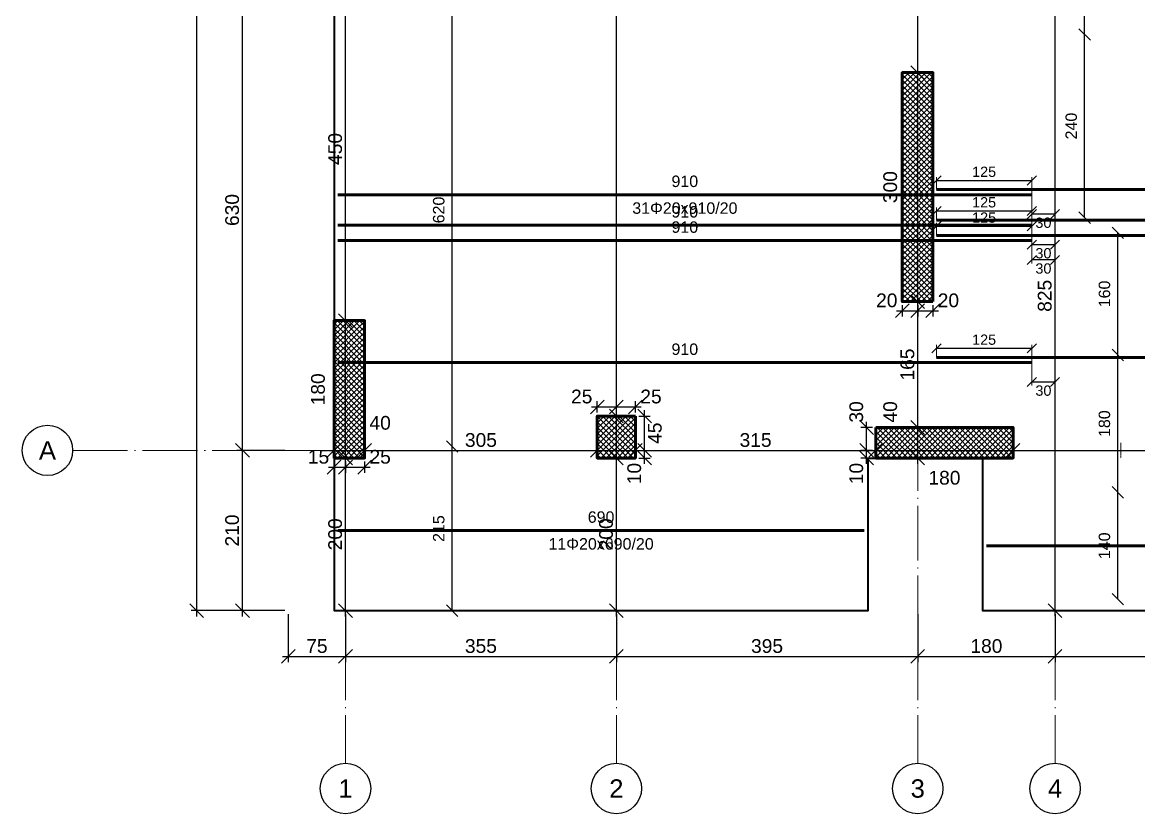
# Model space of a CAD drawing. Header units: millimetres. Extents: x -404 to 6018, y -5139 to 7890.
# Drawn here: x -349 to 1115, y -466 to 571 of the extents above; entities that cross this region are included whole.
import ezdxf
from ezdxf.enums import TextEntityAlignment as Align

# ---------------------------------------------------------------- set-up
doc = ezdxf.new("R2010")
doc.units = ezdxf.units.MM
doc.linetypes.add('ZWCAD_ISO04W100', pattern=[30.5, 24, -3, 0.5, -3])
for name, color, linetype, lineweight in [('AXIS LINES', 255, 'ZWCAD_ISO04W100', 13), ('COLUMN', 140, 'Continuous', 53), ('SLAB', 3, 'Continuous', 35), ('WALL', 10, 'Continuous', 53)]:
    doc.layers.add(name, color=color, linetype=linetype, lineweight=lineweight)
for name, color, linetype in [('FLOOR', 3, 'Continuous'), ('FW_AXIS', 7, 'Continuous'), ('FW_COLUMN_HATCH', 8, 'Continuous'), ('FW_DIM', 7, 'Continuous'), ('FW_WALL_HATCH', 8, 'Continuous'), ('REB_BOT_MESH_X', 5, 'Continuous'), ('REB_BOT_MESH_X_AXDIM', 5, 'Continuous'), ('REB_BOT_MESH_X_LAP', 5, 'Continuous'), ('REB_BOT_MESH_X_RANGE', 5, 'Continuous'), ('REB_BOT_MESH_X_TEXT', 5, 'Continuous')]:
    doc.layers.add(name, color=color, linetype=linetype)
doc.styles.add('REBAR_TXT', font='arial.ttf')
doc.styles.get("Standard").update_dxf_attribs({"font": 'arial.ttf'})
doc.dimstyles.new('FW_DIM', dxfattribs={"dimtxt": 18, "dimasz": 9, "dimexe": 7.5, "dimexo": 4.5, "dimgap": 4.5, "dimtad": 1, "dimdec": 0, "dimtxsty": 'Standard', "dimtsz": 9, "dimcen": 2.5, "dimdle": 7.5, "dimclrd": 256, "dimclre": 256, "dimclrt": 7, "dimazin": 3, "dimtfac": 1, "dimtmove": 2, "dimatfit": 3})
doc.dimstyles.new('REBAR LAP', dxfattribs={"dimtxt": 13.5, "dimasz": 2.5, "dimexe": 4.5, "dimexo": 0, "dimgap": 4.5, "dimtad": 1, "dimdec": 0, "dimtxsty": 'Standard', "dimtsz": 6, "dimcen": 2.5, "dimclrd": 6, "dimclre": 6, "dimclrt": 7, "dimazin": 3, "dimtfac": 1, "dimtmove": 2, "dimatfit": 3, "dimlwd": 25, "dimlwe": 18})
doc.dimstyles.new('REBAR M-200', dxfattribs={"dimtxt": 15, "dimasz": 15, "dimexe": 25, "dimexo": 12.5, "dimgap": 10, "dimtad": 1, "dimdec": 0, "dimtxsty": 'Standard', "dimblk": 'NONE', "dimcen": 50, "dimse1": 1, "dimse2": 1, "dimclrd": 6, "dimclre": 6, "dimclrt": 7, "dimazin": 3, "dimtfac": 1, "dimtmove": 2, "dimatfit": 3, "dimldrblk": 'NONE', "dimlwd": 53})
doc.dimstyles.new('REBAR RANGE', dxfattribs={"dimtxt": 15, "dimasz": 2.5, "dimexe": 0, "dimexo": 0, "dimgap": 10, "dimtad": 1, "dimdec": 0, "dimtxsty": 'Standard', "dimtsz": 7.5, "dimcen": 2.5, "dimse1": 1, "dimse2": 1, "dimclrd": 6, "dimclre": 6, "dimclrt": 7, "dimazin": 3, "dimtfac": 1, "dimtmove": 2, "dimatfit": 3, "dimlwd": 25})

# ---------------------------------------------------------------- blocks, each defined once
blk = doc.blocks.new('*D246')
at = {"color": 6, "lineweight": 53}
blk.add_line((65, 345), (974.5, 345), dxfattribs=at)
at = {"layer": 'Defpoints'}
for p in [(65, 345), (65, 345), (974.5, 345)]:
    blk.add_point(p, dxfattribs=at)
at = {"layer": 'REB_BOT_MESH_X', "color": 7, "insert": (519.75, 362.5), "char_height": 15, "attachment_point": 5}
blk.add_mtext('910', dxfattribs=at)
blk = doc.blocks.new('_NONE')
blk = doc.blocks.new('*D247')
at = {"color": 6, "lineweight": 53}
blk.add_line((849.5, 351.75), (1685, 351.75), dxfattribs=at)
at = {"layer": 'Defpoints'}
for p in [(849.5, 351.75), (849.5, 351.75), (1685, 351.75)]:
    blk.add_point(p, dxfattribs=at)
at = {"layer": 'REB_BOT_MESH_X', "color": 7, "insert": (1267.25, 369.25), "char_height": 15, "attachment_point": 5}
blk.add_mtext('836', dxfattribs=at)
blk = doc.blocks.new('_Oblique')
at = {"color": 0, "linetype": 'ByBlock', "lineweight": -2}
blk.add_line((-0.5, -0.5), (0.5, 0.5), dxfattribs=at)
blk = doc.blocks.new('*D248')
at = {"color": 6, "lineweight": 18}
for p, q in [((849.5, 351.75), (849.5, 368.25)), ((974.5, 345), (974.5, 368.25))]:
    blk.add_line(p, q, dxfattribs=at)
at = {"color": 6, "lineweight": 25}
blk.add_line((849.5, 363.75), (974.5, 363.75), dxfattribs=at)
at = {"layer": 'Defpoints'}
for p in [(849.5, 363.75), (849.5, 351.75), (974.5, 345)]:
    blk.add_point(p, dxfattribs=at)
at = {"layer": 'REB_BOT_MESH_X_LAP', "color": 6, "xscale": 12, "yscale": 12}
for p in [(849.5, 363.75), (974.5, 363.75)]:
    blk.add_blockref('_OBLIQUE', p, dxfattribs=at)
at = {"layer": 'REB_BOT_MESH_X_LAP', "color": 7, "insert": (912, 375), "char_height": 13.5, "attachment_point": 5}
blk.add_mtext('125', dxfattribs=at)
blk = doc.blocks.new('*D249')
at = {"color": 6, "lineweight": 18}
for p, q in [((974.5, 345), (974.5, 315)), ((1005, 345), (1005, 315))]:
    blk.add_line(p, q, dxfattribs=at)
at = {"color": 6, "lineweight": 25}
blk.add_line((1005, 319.5), (974.5, 319.5), dxfattribs=at)
at = {"layer": 'Defpoints'}
for p in [(974.5, 345), (1005, 345), (1005, 319.5)]:
    blk.add_point(p, dxfattribs=at)
at = {"layer": 'REB_BOT_MESH_X_AXDIM', "color": 6, "xscale": 12, "yscale": 12}
for p in [(974.5, 319.5), (1005, 319.5)]:
    blk.add_blockref('_OBLIQUE', p, dxfattribs=at)
at = {"layer": 'REB_BOT_MESH_X_AXDIM', "color": 7, "insert": (989.75, 308.25), "char_height": 13.5, "attachment_point": 5}
blk.add_mtext('30', dxfattribs=at)
blk = doc.blocks.new('*D262')
at = {"color": 6, "lineweight": 53}
blk.add_line((65, 285), (974.5, 285), dxfattribs=at)
at = {"layer": 'Defpoints'}
for p in [(65, 285), (65, 285), (974.5, 285)]:
    blk.add_point(p, dxfattribs=at)
at = {"layer": 'REB_BOT_MESH_X', "color": 7, "insert": (519.75, 302.5), "char_height": 15, "attachment_point": 5}
blk.add_mtext('910', dxfattribs=at)
blk = doc.blocks.new('*D263')
at = {"color": 6, "lineweight": 53}
blk.add_line((849.5, 291.75), (1644, 291.75), dxfattribs=at)
at = {"layer": 'Defpoints'}
for p in [(849.5, 291.75), (849.5, 291.75), (1644, 291.75)]:
    blk.add_point(p, dxfattribs=at)
at = {"layer": 'REB_BOT_MESH_X', "color": 7, "insert": (1246.75, 309.25), "char_height": 15, "attachment_point": 5}
blk.add_mtext('794', dxfattribs=at)
blk = doc.blocks.new('*D264')
at = {"color": 6, "lineweight": 18}
for p, q in [((849.5, 291.75), (849.5, 308.25)), ((974.5, 285), (974.5, 308.25))]:
    blk.add_line(p, q, dxfattribs=at)
at = {"color": 6, "lineweight": 25}
blk.add_line((849.5, 303.75), (974.5, 303.75), dxfattribs=at)
at = {"layer": 'Defpoints'}
for p in [(849.5, 303.75), (849.5, 291.75), (974.5, 285)]:
    blk.add_point(p, dxfattribs=at)
at = {"layer": 'REB_BOT_MESH_X_LAP', "color": 6, "xscale": 12, "yscale": 12}
for p in [(849.5, 303.75), (974.5, 303.75)]:
    blk.add_blockref('_OBLIQUE', p, dxfattribs=at)
at = {"layer": 'REB_BOT_MESH_X_LAP', "color": 7, "insert": (912, 315), "char_height": 13.5, "attachment_point": 5}
blk.add_mtext('125', dxfattribs=at)
blk = doc.blocks.new('*D265')
at = {"color": 6, "lineweight": 18}
for p, q in [((974.5, 285), (974.5, 255)), ((1005, 285), (1005, 255))]:
    blk.add_line(p, q, dxfattribs=at)
at = {"color": 6, "lineweight": 25}
blk.add_line((1005, 259.5), (974.5, 259.5), dxfattribs=at)
at = {"layer": 'Defpoints'}
for p in [(974.5, 285), (1005, 285), (1005, 259.5)]:
    blk.add_point(p, dxfattribs=at)
at = {"layer": 'REB_BOT_MESH_X_AXDIM', "color": 6, "xscale": 12, "yscale": 12}
for p in [(974.5, 259.5), (1005, 259.5)]:
    blk.add_blockref('_OBLIQUE', p, dxfattribs=at)
at = {"layer": 'REB_BOT_MESH_X_AXDIM', "color": 7, "insert": (989.75, 248.25), "char_height": 13.5, "attachment_point": 5}
blk.add_mtext('30', dxfattribs=at)
blk = doc.blocks.new('*D274')
at = {"color": 6, "lineweight": 53}
blk.add_line((65, 125), (974.5, 125), dxfattribs=at)
at = {"layer": 'Defpoints'}
for p in [(65, 125), (65, 125), (974.5, 125)]:
    blk.add_point(p, dxfattribs=at)
at = {"layer": 'REB_BOT_MESH_X', "color": 7, "insert": (519.75, 142.5), "char_height": 15, "attachment_point": 5}
blk.add_mtext('910', dxfattribs=at)
blk = doc.blocks.new('*D275')
at = {"color": 6, "lineweight": 53}
blk.add_line((849.5, 131.75), (1604, 131.75), dxfattribs=at)
at = {"layer": 'Defpoints'}
for p in [(849.5, 131.75), (849.5, 131.75), (1604, 131.75)]:
    blk.add_point(p, dxfattribs=at)
at = {"layer": 'REB_BOT_MESH_X', "color": 7, "insert": (1226.75, 149.25), "char_height": 15, "attachment_point": 5}
blk.add_mtext('754', dxfattribs=at)
blk = doc.blocks.new('*D276')
at = {"color": 6, "lineweight": 18}
for p, q in [((849.5, 131.75), (849.5, 148.25)), ((974.5, 125), (974.5, 148.25))]:
    blk.add_line(p, q, dxfattribs=at)
at = {"color": 6, "lineweight": 25}
blk.add_line((849.5, 143.75), (974.5, 143.75), dxfattribs=at)
at = {"layer": 'Defpoints'}
for p in [(849.5, 143.75), (849.5, 131.75), (974.5, 125)]:
    blk.add_point(p, dxfattribs=at)
at = {"layer": 'REB_BOT_MESH_X_LAP', "color": 6, "xscale": 12, "yscale": 12}
for p in [(849.5, 143.75), (974.5, 143.75)]:
    blk.add_blockref('_OBLIQUE', p, dxfattribs=at)
at = {"layer": 'REB_BOT_MESH_X_LAP', "color": 7, "insert": (912, 155), "char_height": 13.5, "attachment_point": 5}
blk.add_mtext('125', dxfattribs=at)
blk = doc.blocks.new('*D277')
at = {"color": 6, "lineweight": 18}
for p, q in [((974.5, 125), (974.5, 95)), ((1005, 125), (1005, 95))]:
    blk.add_line(p, q, dxfattribs=at)
at = {"color": 6, "lineweight": 25}
blk.add_line((1005, 99.5), (974.5, 99.5), dxfattribs=at)
at = {"layer": 'Defpoints'}
for p in [(974.5, 125), (1005, 125), (1005, 99.5)]:
    blk.add_point(p, dxfattribs=at)
at = {"layer": 'REB_BOT_MESH_X_AXDIM', "color": 6, "xscale": 12, "yscale": 12}
for p in [(974.5, 99.5), (1005, 99.5)]:
    blk.add_blockref('_OBLIQUE', p, dxfattribs=at)
at = {"layer": 'REB_BOT_MESH_X_AXDIM', "color": 7, "insert": (989.75, 88.25), "char_height": 13.5, "attachment_point": 5}
blk.add_mtext('30', dxfattribs=at)
blk = doc.blocks.new('*D286')
at = {"color": 6, "lineweight": 53}
blk.add_line((65, 305), (974.5, 305), dxfattribs=at)
at = {"layer": 'Defpoints'}
for p in [(65, 305), (65, 305), (974.5, 305)]:
    blk.add_point(p, dxfattribs=at)
at = {"layer": 'REB_BOT_MESH_X', "color": 7, "insert": (519.75, 322.5), "char_height": 15, "attachment_point": 5}
blk.add_mtext('910', dxfattribs=at)
blk = doc.blocks.new('*D287')
at = {"color": 6, "lineweight": 53}
blk.add_line((849.5, 311.75), (1604, 311.75), dxfattribs=at)
at = {"layer": 'Defpoints'}
for p in [(849.5, 311.75), (849.5, 311.75), (1604, 311.75)]:
    blk.add_point(p, dxfattribs=at)
at = {"layer": 'REB_BOT_MESH_X', "color": 7, "insert": (1226.75, 329.25), "char_height": 15, "attachment_point": 5}
blk.add_mtext('754', dxfattribs=at)
blk = doc.blocks.new('*D288')
at = {"color": 6, "lineweight": 18}
for p, q in [((849.5, 311.75), (849.5, 328.25)), ((974.5, 305), (974.5, 328.25))]:
    blk.add_line(p, q, dxfattribs=at)
at = {"color": 6, "lineweight": 25}
blk.add_line((849.5, 323.75), (974.5, 323.75), dxfattribs=at)
at = {"layer": 'Defpoints'}
for p in [(849.5, 323.75), (849.5, 311.75), (974.5, 305)]:
    blk.add_point(p, dxfattribs=at)
at = {"layer": 'REB_BOT_MESH_X_LAP', "color": 6, "xscale": 12, "yscale": 12}
for p in [(849.5, 323.75), (974.5, 323.75)]:
    blk.add_blockref('_OBLIQUE', p, dxfattribs=at)
at = {"layer": 'REB_BOT_MESH_X_LAP', "color": 7, "insert": (912, 335), "char_height": 13.5, "attachment_point": 5}
blk.add_mtext('125', dxfattribs=at)
blk = doc.blocks.new('*D289')
at = {"color": 6, "lineweight": 18}
for p, q in [((974.5, 305), (974.5, 275)), ((1005, 305), (1005, 275))]:
    blk.add_line(p, q, dxfattribs=at)
at = {"color": 6, "lineweight": 25}
blk.add_line((1005, 279.5), (974.5, 279.5), dxfattribs=at)
at = {"layer": 'Defpoints'}
for p in [(974.5, 305), (1005, 305), (1005, 279.5)]:
    blk.add_point(p, dxfattribs=at)
at = {"layer": 'REB_BOT_MESH_X_AXDIM', "color": 6, "xscale": 12, "yscale": 12}
for p in [(974.5, 279.5), (1005, 279.5)]:
    blk.add_blockref('_OBLIQUE', p, dxfattribs=at)
at = {"layer": 'REB_BOT_MESH_X_AXDIM', "color": 7, "insert": (989.75, 268.25), "char_height": 13.5, "attachment_point": 5}
blk.add_mtext('30', dxfattribs=at)
blk = doc.blocks.new('*D295')
at = {"color": 6, "lineweight": 25}
blk.add_line((214.75, 15), (214.75, 635), dxfattribs=at)
at = {"layer": 'Defpoints'}
for p in [(214.75, 635), (214.75, 15), (214.75, 15)]:
    blk.add_point(p, dxfattribs=at)
at = {"layer": 'REB_BOT_MESH_X_RANGE', "color": 6, "xscale": 15, "yscale": 15, "rotation": 90}
for p in [(214.75, 635), (214.75, 15)]:
    blk.add_blockref('_OBLIQUE', p, dxfattribs=at)
at = {"layer": 'REB_BOT_MESH_X_RANGE', "color": 7, "insert": (197.25, 325), "char_height": 15, "attachment_point": 5, "rotation": 90}
blk.add_mtext('620', dxfattribs=at)
blk = doc.blocks.new('*D300')
at = {"color": 6, "lineweight": 25}
blk.add_line((1043.75, 315), (1043.75, 555), dxfattribs=at)
at = {"layer": 'Defpoints'}
for p in [(1043.75, 555), (1043.75, 315), (1043.75, 315)]:
    blk.add_point(p, dxfattribs=at)
at = {"layer": 'REB_BOT_MESH_X_RANGE', "color": 6, "xscale": 15, "yscale": 15, "rotation": 90}
for p in [(1043.75, 555), (1043.75, 315)]:
    blk.add_blockref('_OBLIQUE', p, dxfattribs=at)
at = {"layer": 'REB_BOT_MESH_X_RANGE', "color": 7, "insert": (1026.25, 435), "char_height": 15, "attachment_point": 5, "rotation": 90}
blk.add_mtext('240', dxfattribs=at)
blk = doc.blocks.new('*D301')
at = {"color": 6, "lineweight": 25}
blk.add_line((214.75, -200), (214.75, 15), dxfattribs=at)
at = {"layer": 'Defpoints'}
for p in [(214.75, 15), (214.75, -200), (214.75, -200)]:
    blk.add_point(p, dxfattribs=at)
at = {"layer": 'REB_BOT_MESH_X_RANGE', "color": 6, "xscale": 15, "yscale": 15, "rotation": 90}
for p in [(214.75, 15), (214.75, -200)]:
    blk.add_blockref('_OBLIQUE', p, dxfattribs=at)
at = {"layer": 'REB_BOT_MESH_X_RANGE', "color": 7, "insert": (197.25, -92.5), "char_height": 15, "attachment_point": 5, "rotation": 90}
blk.add_mtext('215', dxfattribs=at)
blk = doc.blocks.new('*D302')
at = {"color": 6, "lineweight": 53}
blk.add_line((65, -95), (755, -95), dxfattribs=at)
at = {"layer": 'Defpoints'}
for p in [(65, -95), (65, -95), (755, -95)]:
    blk.add_point(p, dxfattribs=at)
at = {"layer": 'REB_BOT_MESH_X', "color": 7, "insert": (410, -77.5), "char_height": 15, "attachment_point": 5}
blk.add_mtext('690', dxfattribs=at)
blk = doc.blocks.new('*D308')
at = {"color": 6, "lineweight": 25}
blk.add_line((1087.25, -45), (1087.25, 135), dxfattribs=at)
at = {"layer": 'Defpoints'}
for p in [(1087.25, 135), (1087.25, -45), (1087.25, -45)]:
    blk.add_point(p, dxfattribs=at)
at = {"layer": 'REB_BOT_MESH_X_RANGE', "color": 6, "xscale": 15, "yscale": 15, "rotation": 90}
for p in [(1087.25, 135), (1087.25, -45)]:
    blk.add_blockref('_OBLIQUE', p, dxfattribs=at)
at = {"layer": 'REB_BOT_MESH_X_RANGE', "color": 7, "insert": (1069.75, 45), "char_height": 15, "attachment_point": 5, "rotation": 90}
blk.add_mtext('180', dxfattribs=at)
blk = doc.blocks.new('*D309')
at = {"color": 6, "lineweight": 25}
blk.add_line((1087.25, 135), (1087.25, 295), dxfattribs=at)
at = {"layer": 'Defpoints'}
for p in [(1087.25, 295), (1087.25, 135), (1087.25, 135)]:
    blk.add_point(p, dxfattribs=at)
at = {"layer": 'REB_BOT_MESH_X_RANGE', "color": 6, "xscale": 15, "yscale": 15, "rotation": 90}
for p in [(1087.25, 295), (1087.25, 135)]:
    blk.add_blockref('_OBLIQUE', p, dxfattribs=at)
at = {"layer": 'REB_BOT_MESH_X_RANGE', "color": 7, "insert": (1069.75, 215), "char_height": 15, "attachment_point": 5, "rotation": 90}
blk.add_mtext('160', dxfattribs=at)
blk = doc.blocks.new('*D310')
at = {"color": 6, "lineweight": 25}
blk.add_line((1043.75, 555), (1043.75, 715), dxfattribs=at)
at = {"layer": 'Defpoints'}
for p in [(1043.75, 715), (1043.75, 555), (1043.75, 555)]:
    blk.add_point(p, dxfattribs=at)
at = {"layer": 'REB_BOT_MESH_X_RANGE', "color": 6, "xscale": 15, "yscale": 15, "rotation": 90}
for p in [(1043.75, 715), (1043.75, 555)]:
    blk.add_blockref('_OBLIQUE', p, dxfattribs=at)
at = {"layer": 'REB_BOT_MESH_X_RANGE', "color": 7, "insert": (1026.25, 635), "char_height": 15, "attachment_point": 5, "rotation": 90}
blk.add_mtext('160', dxfattribs=at)
blk = doc.blocks.new('*D311')
at = {"color": 6, "lineweight": 25}
blk.add_line((1087.25, -185), (1087.25, -45), dxfattribs=at)
at = {"layer": 'Defpoints'}
for p in [(1087.25, -45), (1087.25, -185), (1087.25, -185)]:
    blk.add_point(p, dxfattribs=at)
at = {"layer": 'REB_BOT_MESH_X_RANGE', "color": 6, "xscale": 15, "yscale": 15, "rotation": 90}
for p in [(1087.25, -45), (1087.25, -185)]:
    blk.add_blockref('_OBLIQUE', p, dxfattribs=at)
at = {"layer": 'REB_BOT_MESH_X_RANGE', "color": 7, "insert": (1069.75, -115), "char_height": 15, "attachment_point": 5, "rotation": 90}
blk.add_mtext('140', dxfattribs=at)
blk = doc.blocks.new('*D312')
at = {"color": 6, "lineweight": 53}
blk.add_line((915, -115), (1605, -115), dxfattribs=at)
at = {"layer": 'Defpoints'}
for p in [(915, -115), (915, -115), (1605, -115)]:
    blk.add_point(p, dxfattribs=at)
at = {"layer": 'REB_BOT_MESH_X', "color": 7, "insert": (1260, -97.5), "char_height": 15, "attachment_point": 5}
blk.add_mtext('690', dxfattribs=at)
blk = doc.blocks.new('*D329')
for p, q in [((52.5, -12), (82.5, -12)), ((60, -4.5), (60, -19.5)), ((75, -4.5), (75, -19.5))]:
    blk.add_line(p, q)
at = {"layer": 'Defpoints'}
for p in [(60, 0), (75, 0), (60, -12)]:
    blk.add_point(p, dxfattribs=at)
at = {"layer": 'FW_DIM', "xscale": 18, "yscale": 18}
for p in [(60, -12), (75, -12)]:
    blk.add_blockref('_OBLIQUE', p, dxfattribs=at)
at = {"layer": 'FW_DIM', "color": 7, "insert": (39.6, 1.5), "char_height": 18, "attachment_point": 5}
blk.add_mtext('15', dxfattribs=at)
blk = doc.blocks.new('*D330')
for p, q in [((67.5, -12), (107.5, -12)), ((75, -4.5), (75, -19.5)), ((100, -4.5), (100, -19.5))]:
    blk.add_line(p, q)
at = {"layer": 'Defpoints'}
for p in [(75, 0), (100, 0), (75, -12)]:
    blk.add_point(p, dxfattribs=at)
at = {"layer": 'FW_DIM', "xscale": 18, "yscale": 18}
for p in [(75, -12), (100, -12)]:
    blk.add_blockref('_OBLIQUE', p, dxfattribs=at)
at = {"layer": 'FW_DIM', "color": 7, "insert": (120.4, 1.5), "char_height": 18, "attachment_point": 5}
blk.add_mtext('25', dxfattribs=at)
blk = doc.blocks.new('*D345')
for p, q in [((758, -7.5), (758, 17.5)), ((765.5, 10), (750.5, 10)), ((765.5, 0), (750.5, 0))]:
    blk.add_line(p, q)
at = {"layer": 'Defpoints'}
for p in [(758, 0), (770, 10), (770, 0)]:
    blk.add_point(p, dxfattribs=at)
at = {"layer": 'FW_DIM', "xscale": 18, "yscale": 18, "rotation": 90}
for p in [(758, 10), (758, 0)]:
    blk.add_blockref('_OBLIQUE', p, dxfattribs=at)
at = {"layer": 'FW_DIM', "color": 7, "insert": (744.5, -20.4), "char_height": 18, "attachment_point": 5, "rotation": 90}
blk.add_mtext('10', dxfattribs=at)
blk = doc.blocks.new('*D346')
for p, q in [((758, 2.5), (758, 47.5)), ((765.5, 40), (750.5, 40)), ((765.5, 10), (750.5, 10))]:
    blk.add_line(p, q)
at = {"layer": 'Defpoints'}
for p in [(770, 40), (758, 10), (770, 10)]:
    blk.add_point(p, dxfattribs=at)
at = {"layer": 'FW_DIM', "xscale": 18, "yscale": 18, "rotation": 90}
for p in [(758, 40), (758, 10)]:
    blk.add_blockref('_OBLIQUE', p, dxfattribs=at)
at = {"layer": 'FW_DIM', "color": 7, "insert": (744.5, 60.4), "char_height": 18, "attachment_point": 5, "rotation": 90}
blk.add_mtext('30', dxfattribs=at)
blk = doc.blocks.new('*D349')
for p, q in [((797.30002, 193), (832.5, 193)), ((804.80002, 200.5), (804.80002, 185.5)), ((825, 200.5), (825, 185.5))]:
    blk.add_line(p, q)
at = {"layer": 'Defpoints'}
for p in [(804.80002, 205), (825, 205), (804.80002, 193)]:
    blk.add_point(p, dxfattribs=at)
at = {"layer": 'FW_DIM', "xscale": 18, "yscale": 18}
for p in [(804.80002, 193), (825, 193)]:
    blk.add_blockref('_OBLIQUE', p, dxfattribs=at)
at = {"layer": 'FW_DIM', "color": 7, "insert": (784.40002, 206.5), "char_height": 18, "attachment_point": 5}
blk.add_mtext('20', dxfattribs=at)
blk = doc.blocks.new('*D350')
for p, q in [((817.5, 193), (852.30002, 193)), ((825, 200.5), (825, 185.5)), ((844.80002, 200.5), (844.80002, 185.5))]:
    blk.add_line(p, q)
at = {"layer": 'Defpoints'}
for p in [(825, 205), (844.80002, 205), (825, 193)]:
    blk.add_point(p, dxfattribs=at)
at = {"layer": 'FW_DIM', "xscale": 18, "yscale": 18}
for p in [(825, 193), (844.80002, 193)]:
    blk.add_blockref('_OBLIQUE', p, dxfattribs=at)
at = {"layer": 'FW_DIM', "color": 7, "insert": (865.20002, 206.5), "char_height": 18, "attachment_point": 5}
blk.add_mtext('20', dxfattribs=at)
blk = doc.blocks.new('*D392')
for p, q in [((405, 59.5), (405, 74.5)), ((430, 59.5), (430, 74.5)), ((397.5, 67), (437.5, 67))]:
    blk.add_line(p, q)
at = {"layer": 'Defpoints'}
for p in [(405, 67), (405, 55), (430, 55)]:
    blk.add_point(p, dxfattribs=at)
at = {"layer": 'FW_DIM', "xscale": 18, "yscale": 18}
for p in [(405, 67), (430, 67)]:
    blk.add_blockref('_OBLIQUE', p, dxfattribs=at)
at = {"layer": 'FW_DIM', "color": 7, "insert": (384.6, 80.5), "char_height": 18, "attachment_point": 5}
blk.add_mtext('25', dxfattribs=at)
blk = doc.blocks.new('*D393')
for p, q in [((430, 59.5), (430, 74.5)), ((455, 59.5), (455, 74.5)), ((422.5, 67), (462.5, 67))]:
    blk.add_line(p, q)
at = {"layer": 'Defpoints'}
for p in [(430, 67), (430, 55), (455, 55)]:
    blk.add_point(p, dxfattribs=at)
at = {"layer": 'FW_DIM', "xscale": 18, "yscale": 18}
for p in [(430, 67), (455, 67)]:
    blk.add_blockref('_OBLIQUE', p, dxfattribs=at)
at = {"layer": 'FW_DIM', "color": 7, "insert": (475.4, 80.5), "char_height": 18, "attachment_point": 5}
blk.add_mtext('25', dxfattribs=at)
blk = doc.blocks.new('*D394')
for p, q in [((467, -7.5), (467, 17.5)), ((459.5, 10), (474.5, 10)), ((459.5, 0), (474.5, 0))]:
    blk.add_line(p, q)
at = {"layer": 'Defpoints'}
for p in [(455, 10), (455, 0), (467, 0)]:
    blk.add_point(p, dxfattribs=at)
at = {"layer": 'FW_DIM', "xscale": 18, "yscale": 18, "rotation": 90}
for p in [(467, 10), (467, 0)]:
    blk.add_blockref('_OBLIQUE', p, dxfattribs=at)
at = {"layer": 'FW_DIM', "color": 7, "insert": (453.5, -20.4), "char_height": 18, "attachment_point": 5, "rotation": 90}
blk.add_mtext('10', dxfattribs=at)
blk = doc.blocks.new('*D395')
for p, q in [((467, 2.5), (467, 62.5)), ((459.5, 55), (474.5, 55)), ((459.5, 10), (474.5, 10))]:
    blk.add_line(p, q)
at = {"layer": 'Defpoints'}
for p in [(455, 55), (455, 10), (467, 10)]:
    blk.add_point(p, dxfattribs=at)
at = {"layer": 'FW_DIM', "xscale": 18, "yscale": 18, "rotation": 90}
for p in [(467, 55), (467, 10)]:
    blk.add_blockref('_OBLIQUE', p, dxfattribs=at)
at = {"layer": 'FW_DIM', "color": 7, "insert": (480.5, 32.5), "char_height": 18, "attachment_point": 5, "rotation": 90}
blk.add_mtext('45', dxfattribs=at)
blk = doc.blocks.new('*D405')
for p, q in [((60, 14.5), (60, 17.5)), ((100, 14.5), (100, 17.5)), ((52.5, 10), (107.5, 10))]:
    blk.add_line(p, q)
at = {"layer": 'Defpoints'}
for p in [(60, 10), (60, 10), (100, 10)]:
    blk.add_point(p, dxfattribs=at)
at = {"layer": 'FW_DIM', "xscale": 18, "yscale": 18}
for p in [(60, 10), (100, 10)]:
    blk.add_blockref('_OBLIQUE', p, dxfattribs=at)
at = {"layer": 'FW_DIM', "color": 7, "insert": (120.4, 46), "char_height": 18, "attachment_point": 5}
blk.add_mtext('40', dxfattribs=at)
blk = doc.blocks.new('*D406')
for p, q in [((100, 14.5), (100, 17.5)), ((405, 14.5), (405, 17.5)), ((92.5, 10), (412.5, 10))]:
    blk.add_line(p, q)
at = {"layer": 'Defpoints'}
for p in [(100, 10), (100, 10), (405, 10)]:
    blk.add_point(p, dxfattribs=at)
at = {"layer": 'FW_DIM', "xscale": 18, "yscale": 18}
for p in [(100, 10), (405, 10)]:
    blk.add_blockref('_OBLIQUE', p, dxfattribs=at)
at = {"layer": 'FW_DIM', "color": 7, "insert": (252.5, 23.5), "char_height": 18, "attachment_point": 5}
blk.add_mtext('305', dxfattribs=at)
blk = doc.blocks.new('*D407')
for p, q in [((405, 14.5), (405, 17.5)), ((455, 14.5), (455, 17.5)), ((397.5, 10), (462.5, 10))]:
    blk.add_line(p, q)
at = {"layer": 'Defpoints'}
for p in [(405, 10), (405, 10), (455, 10)]:
    blk.add_point(p, dxfattribs=at)
at = {"layer": 'FW_DIM', "xscale": 18, "yscale": 18}
for p in [(405, 10), (455, 10)]:
    blk.add_blockref('_OBLIQUE', p, dxfattribs=at)
blk = doc.blocks.new('*D408')
for p, q in [((455, 14.5), (455, 17.5)), ((770, 14.5), (770, 17.5)), ((447.5, 10), (777.5, 10))]:
    blk.add_line(p, q)
at = {"layer": 'Defpoints'}
for p in [(455, 10), (455, 10), (770, 10)]:
    blk.add_point(p, dxfattribs=at)
at = {"layer": 'FW_DIM', "xscale": 18, "yscale": 18}
for p in [(455, 10), (770, 10)]:
    blk.add_blockref('_OBLIQUE', p, dxfattribs=at)
at = {"layer": 'FW_DIM', "color": 7, "insert": (612.5, 23.5), "char_height": 18, "attachment_point": 5}
blk.add_mtext('315', dxfattribs=at)
blk = doc.blocks.new('*D409')
for p, q in [((770, 14.5), (770, 17.5)), ((950, 14.5), (950, 17.5)), ((762.5, 10), (957.5, 10))]:
    blk.add_line(p, q)
at = {"layer": 'Defpoints'}
for p in [(770, 10), (770, 10), (950, 10)]:
    blk.add_point(p, dxfattribs=at)
at = {"layer": 'FW_DIM', "xscale": 18, "yscale": 18}
for p in [(770, 10), (950, 10)]:
    blk.add_blockref('_OBLIQUE', p, dxfattribs=at)
at = {"layer": 'FW_DIM', "color": 7, "insert": (860, -26), "char_height": 18, "attachment_point": 5}
blk.add_mtext('180', dxfattribs=at)
blk = doc.blocks.new('*D410')
for p, q in [((950, 14.5), (950, 17.5)), ((1360, 14.5), (1360, 17.5)), ((942.5, 10), (1367.5, 10))]:
    blk.add_line(p, q)
at = {"layer": 'Defpoints'}
for p in [(950, 10), (950, 10), (1360, 10)]:
    blk.add_point(p, dxfattribs=at)
at = {"layer": 'FW_DIM', "xscale": 18, "yscale": 18}
for p in [(950, 10), (1360, 10)]:
    blk.add_blockref('_OBLIQUE', p, dxfattribs=at)
at = {"layer": 'FW_DIM', "color": 7, "insert": (1155, 23.5), "char_height": 18, "attachment_point": 5}
blk.add_mtext('410', dxfattribs=at)
blk = doc.blocks.new('*D452')
for p, q in [((70.5, 0), (67.5, 0)), ((75, -207.5), (75, 7.5)), ((70.5, -200), (67.5, -200))]:
    blk.add_line(p, q)
at = {"layer": 'Defpoints'}
for p in [(75, 0), (75, -200), (75, -200)]:
    blk.add_point(p, dxfattribs=at)
at = {"layer": 'FW_DIM', "xscale": 18, "yscale": 18, "rotation": 90}
for p in [(75, 0), (75, -200)]:
    blk.add_blockref('_OBLIQUE', p, dxfattribs=at)
at = {"layer": 'FW_DIM', "color": 7, "insert": (61.5, -100), "char_height": 18, "attachment_point": 5, "rotation": 90}
blk.add_mtext('200', dxfattribs=at)
blk = doc.blocks.new('*D453')
for p, q in [((70.5, 180), (67.5, 180)), ((75, -7.5), (75, 187.5)), ((70.5, 0), (67.5, 0))]:
    blk.add_line(p, q)
at = {"layer": 'Defpoints'}
for p in [(75, 180), (75, 0), (75, 0)]:
    blk.add_point(p, dxfattribs=at)
at = {"layer": 'FW_DIM', "xscale": 18, "yscale": 18, "rotation": 90}
for p in [(75, 180), (75, 0)]:
    blk.add_blockref('_OBLIQUE', p, dxfattribs=at)
at = {"layer": 'FW_DIM', "color": 7, "insert": (39, 90), "char_height": 18, "attachment_point": 5, "rotation": 90}
blk.add_mtext('180', dxfattribs=at)
blk = doc.blocks.new('*D454')
for p, q in [((70.5, 630), (67.5, 630)), ((75, 172.5), (75, 637.5)), ((70.5, 180), (67.5, 180))]:
    blk.add_line(p, q)
at = {"layer": 'Defpoints'}
for p in [(75, 630), (75, 180), (75, 180)]:
    blk.add_point(p, dxfattribs=at)
at = {"layer": 'FW_DIM', "xscale": 18, "yscale": 18, "rotation": 90}
for p in [(75, 630), (75, 180)]:
    blk.add_blockref('_OBLIQUE', p, dxfattribs=at)
at = {"layer": 'FW_DIM', "color": 7, "insert": (61.5, 405), "char_height": 18, "attachment_point": 5, "rotation": 90}
blk.add_mtext('450', dxfattribs=at)
blk = doc.blocks.new('*D459')
for p, q in [((425.5, 0), (422.5, 0)), ((430, -207.5), (430, 7.5)), ((425.5, -200), (422.5, -200))]:
    blk.add_line(p, q)
at = {"layer": 'Defpoints'}
for p in [(430, 0), (430, -200), (430, -200)]:
    blk.add_point(p, dxfattribs=at)
at = {"layer": 'FW_DIM', "xscale": 18, "yscale": 18, "rotation": 90}
for p in [(430, 0), (430, -200)]:
    blk.add_blockref('_OBLIQUE', p, dxfattribs=at)
at = {"layer": 'FW_DIM', "color": 7, "insert": (416.5, -100), "char_height": 18, "attachment_point": 5, "rotation": 90}
blk.add_mtext('200', dxfattribs=at)
blk = doc.blocks.new('*D460')
for p, q in [((430, -7.5), (430, 62.5)), ((425.5, 55), (422.5, 55)), ((425.5, 0), (422.5, 0))]:
    blk.add_line(p, q)
at = {"layer": 'Defpoints'}
for p in [(430, 55), (430, 0), (430, 0)]:
    blk.add_point(p, dxfattribs=at)
at = {"layer": 'FW_DIM', "xscale": 18, "yscale": 18, "rotation": 90}
for p in [(430, 55), (430, 0)]:
    blk.add_blockref('_OBLIQUE', p, dxfattribs=at)
blk = doc.blocks.new('*D461')
for p, q in [((430, 47.5), (430, 1537.1)), ((425.5, 1529.6), (422.5, 1529.6)), ((425.5, 55), (422.5, 55))]:
    blk.add_line(p, q)
at = {"layer": 'Defpoints'}
for p in [(430, 1529.6), (430, 55), (430, 55)]:
    blk.add_point(p, dxfattribs=at)
at = {"layer": 'FW_DIM', "xscale": 18, "yscale": 18, "rotation": 90}
for p in [(430, 1529.6), (430, 55)]:
    blk.add_blockref('_OBLIQUE', p, dxfattribs=at)
at = {"layer": 'FW_DIM', "color": 7, "insert": (416.5, 792.3), "char_height": 18, "attachment_point": 5, "rotation": 90}
blk.add_mtext('1475', dxfattribs=at)
blk = doc.blocks.new('*D467')
for p, q in [((825, -7.5), (825, 47.5)), ((820.5, 40), (817.5, 40)), ((820.5, 0), (817.5, 0))]:
    blk.add_line(p, q)
at = {"layer": 'Defpoints'}
for p in [(825, 40), (825, 0), (825, 0)]:
    blk.add_point(p, dxfattribs=at)
at = {"layer": 'FW_DIM', "xscale": 18, "yscale": 18, "rotation": 90}
for p in [(825, 40), (825, 0)]:
    blk.add_blockref('_OBLIQUE', p, dxfattribs=at)
at = {"layer": 'FW_DIM', "color": 7, "insert": (789, 60.4), "char_height": 18, "attachment_point": 5, "rotation": 90}
blk.add_mtext('40', dxfattribs=at)
blk = doc.blocks.new('*D468')
for p, q in [((820.5, 205), (817.5, 205)), ((825, 32.5), (825, 212.5)), ((820.5, 40), (817.5, 40))]:
    blk.add_line(p, q)
at = {"layer": 'Defpoints'}
for p in [(825, 205), (825, 40), (825, 40)]:
    blk.add_point(p, dxfattribs=at)
at = {"layer": 'FW_DIM', "xscale": 18, "yscale": 18, "rotation": 90}
for p in [(825, 205), (825, 40)]:
    blk.add_blockref('_OBLIQUE', p, dxfattribs=at)
at = {"layer": 'FW_DIM', "color": 7, "insert": (811.5, 122.5), "char_height": 18, "attachment_point": 5, "rotation": 90}
blk.add_mtext('165', dxfattribs=at)
blk = doc.blocks.new('*D469')
for p, q in [((825, 197.5), (825, 512.5)), ((820.5, 505), (817.5, 505)), ((820.5, 205), (817.5, 205))]:
    blk.add_line(p, q)
at = {"layer": 'Defpoints'}
for p in [(825, 505), (825, 205), (825, 205)]:
    blk.add_point(p, dxfattribs=at)
at = {"layer": 'FW_DIM', "xscale": 18, "yscale": 18, "rotation": 90}
for p in [(825, 505), (825, 205)]:
    blk.add_blockref('_OBLIQUE', p, dxfattribs=at)
at = {"layer": 'FW_DIM', "color": 7, "insert": (789, 355), "char_height": 18, "attachment_point": 5, "rotation": 90}
blk.add_mtext('300', dxfattribs=at)
blk = doc.blocks.new('*D470')
for p, q in [((825, 497.5), (825, 1102.5)), ((820.5, 1095), (817.5, 1095)), ((820.5, 505), (817.5, 505))]:
    blk.add_line(p, q)
at = {"layer": 'Defpoints'}
for p in [(825, 1095), (825, 505), (825, 505)]:
    blk.add_point(p, dxfattribs=at)
at = {"layer": 'FW_DIM', "xscale": 18, "yscale": 18, "rotation": 90}
for p in [(825, 1095), (825, 505)]:
    blk.add_blockref('_OBLIQUE', p, dxfattribs=at)
at = {"layer": 'FW_DIM', "color": 7, "insert": (811.5, 800), "char_height": 18, "attachment_point": 5, "rotation": 90}
blk.add_mtext('590', dxfattribs=at)
blk = doc.blocks.new('*D475')
for p, q in [((1005, -207.40001), (1005, 632.5)), ((1000.5, 625), (997.5, 625)), ((1000.5, -199.90001), (997.5, -199.90001))]:
    blk.add_line(p, q)
at = {"layer": 'Defpoints'}
for p in [(1005, 625), (1005, -199.90001), (1005, -199.90001)]:
    blk.add_point(p, dxfattribs=at)
at = {"layer": 'FW_DIM', "xscale": 18, "yscale": 18, "rotation": 90}
for p in [(1005, 625), (1005, -199.90001)]:
    blk.add_blockref('_OBLIQUE', p, dxfattribs=at)
at = {"layer": 'FW_DIM', "color": 7, "insert": (991.5, 212.549995), "char_height": 18, "attachment_point": 5, "rotation": 90}
blk.add_mtext('825', dxfattribs=at)
blk = doc.blocks.new('*D503')
for p, q in [((0, -204.5), (0, -267.5)), ((75, -204.5), (75, -267.5)), ((-7.5, -260), (82.5, -260))]:
    blk.add_line(p, q)
at = {"layer": 'Defpoints'}
for p in [(0, -200), (75, -200), (0, -260)]:
    blk.add_point(p, dxfattribs=at)
at = {"layer": 'FW_DIM', "xscale": 18, "yscale": 18}
for p in [(0, -260), (75, -260)]:
    blk.add_blockref('_OBLIQUE', p, dxfattribs=at)
at = {"layer": 'FW_DIM', "color": 7, "insert": (37.5, -246.5), "char_height": 18, "attachment_point": 5}
blk.add_mtext('75', dxfattribs=at)
blk = doc.blocks.new('*D504')
for p, q in [((75, -204.5), (75, -267.5)), ((430, -204.5), (430, -267.5)), ((67.5, -260), (437.5, -260))]:
    blk.add_line(p, q)
at = {"layer": 'Defpoints'}
for p in [(75, -200), (430, -200), (75, -260)]:
    blk.add_point(p, dxfattribs=at)
at = {"layer": 'FW_DIM', "xscale": 18, "yscale": 18}
for p in [(75, -260), (430, -260)]:
    blk.add_blockref('_OBLIQUE', p, dxfattribs=at)
at = {"layer": 'FW_DIM', "color": 7, "insert": (252.5, -246.5), "char_height": 18, "attachment_point": 5}
blk.add_mtext('355', dxfattribs=at)
blk = doc.blocks.new('*D505')
for p, q in [((430, -204.5), (430, -267.5)), ((825, -204.5), (825, -267.5)), ((422.5, -260), (832.5, -260))]:
    blk.add_line(p, q)
at = {"layer": 'Defpoints'}
for p in [(430, -200), (825, -200), (430, -260)]:
    blk.add_point(p, dxfattribs=at)
at = {"layer": 'FW_DIM', "xscale": 18, "yscale": 18}
for p in [(430, -260), (825, -260)]:
    blk.add_blockref('_OBLIQUE', p, dxfattribs=at)
at = {"layer": 'FW_DIM', "color": 7, "insert": (627.5, -246.5), "char_height": 18, "attachment_point": 5}
blk.add_mtext('395', dxfattribs=at)
blk = doc.blocks.new('*D506')
for p, q in [((825, -204.5), (825, -267.5)), ((1005, -204.5), (1005, -267.5)), ((817.5, -260), (1012.5, -260))]:
    blk.add_line(p, q)
at = {"layer": 'Defpoints'}
for p in [(825, -200), (1005, -200), (825, -260)]:
    blk.add_point(p, dxfattribs=at)
at = {"layer": 'FW_DIM', "xscale": 18, "yscale": 18}
for p in [(825, -260), (1005, -260)]:
    blk.add_blockref('_OBLIQUE', p, dxfattribs=at)
at = {"layer": 'FW_DIM', "color": 7, "insert": (915, -246.5), "char_height": 18, "attachment_point": 5}
blk.add_mtext('180', dxfattribs=at)
blk = doc.blocks.new('*D507')
for p, q in [((1005, -204.5), (1005, -267.5)), ((1660, -204.5), (1660, -267.5)), ((997.5, -260), (1667.5, -260))]:
    blk.add_line(p, q)
at = {"layer": 'Defpoints'}
for p in [(1005, -200), (1660, -200), (1005, -260)]:
    blk.add_point(p, dxfattribs=at)
at = {"layer": 'FW_DIM', "xscale": 18, "yscale": 18}
for p in [(1005, -260), (1660, -260)]:
    blk.add_blockref('_OBLIQUE', p, dxfattribs=at)
at = {"layer": 'FW_DIM', "color": 7, "insert": (1332.5, -246.5), "char_height": 18, "attachment_point": 5}
blk.add_mtext('655', dxfattribs=at)
blk = doc.blocks.new('*D510')
for p, q in [((-60, -207.5), (-60, 17.5)), ((-4.5, 10), (-67.5, 10)), ((-4.5, -200), (-67.5, -200))]:
    blk.add_line(p, q)
at = {"layer": 'Defpoints'}
for p in [(0, 10), (-60, -200), (0, -200)]:
    blk.add_point(p, dxfattribs=at)
at = {"layer": 'FW_DIM', "xscale": 18, "yscale": 18, "rotation": 90}
for p in [(-60, 10), (-60, -200)]:
    blk.add_blockref('_OBLIQUE', p, dxfattribs=at)
at = {"layer": 'FW_DIM', "color": 7, "insert": (-73.5, -95), "char_height": 18, "attachment_point": 5, "rotation": 90}
blk.add_mtext('210', dxfattribs=at)
blk = doc.blocks.new('*D511')
for p, q in [((-60, 2.5), (-60, 647.5)), ((-4.5, 640), (-67.5, 640)), ((-4.5, 10), (-67.5, 10))]:
    blk.add_line(p, q)
at = {"layer": 'Defpoints'}
for p in [(0, 640), (-60, 10), (0, 10)]:
    blk.add_point(p, dxfattribs=at)
at = {"layer": 'FW_DIM', "xscale": 18, "yscale": 18, "rotation": 90}
for p in [(-60, 640), (-60, 10)]:
    blk.add_blockref('_OBLIQUE', p, dxfattribs=at)
at = {"layer": 'FW_DIM', "color": 7, "insert": (-73.5, 325), "char_height": 18, "attachment_point": 5, "rotation": 90}
blk.add_mtext('630', dxfattribs=at)
blk = doc.blocks.new('*D528')
for p, q in [((-120, -207.5), (-120, 2947.59999)), ((-4.5, 2940.09999), (-127.5, 2940.09999)), ((-4.5, -200), (-127.5, -200))]:
    blk.add_line(p, q)
at = {"layer": 'Defpoints'}
for p in [(0, 2940.09999), (-120, -200), (0, -200)]:
    blk.add_point(p, dxfattribs=at)
at = {"layer": 'FW_DIM', "xscale": 18, "yscale": 18, "rotation": 90}
for p in [(-120, 2940.09999), (-120, -200)]:
    blk.add_blockref('_OBLIQUE', p, dxfattribs=at)
at = {"layer": 'FW_DIM', "color": 7, "insert": (-133.5, 1370.049995), "char_height": 18, "attachment_point": 5, "rotation": 90}
blk.add_mtext('3140', dxfattribs=at)

msp = doc.modelspace()

# ---------------------------------------------------------------- hatches: boundary and pattern name
at = {"layer": 'FW_COLUMN_HATCH'}
h = msp.add_hatch(dxfattribs=at)
h.set_pattern_fill('ANSI37', scale=1.6)
h.paths.add_polyline_path([(455, 55), (455, 0), (405, 0), (405, 55), (455, 55)])
at = {"layer": 'FW_WALL_HATCH'}
h = msp.add_hatch(dxfattribs=at)
h.set_pattern_fill('ANSI37', scale=1.6)
h.paths.add_polyline_path([(844.8, 205), (804.8, 205), (804.8, 505), (844.8, 505), (844.8, 205)])
h = msp.add_hatch(dxfattribs=at)
h.set_pattern_fill('ANSI37', scale=1.6)
h.paths.add_polyline_path([(60, 0), (60, 180), (100, 180), (100, 0), (60, 0)])
h = msp.add_hatch(dxfattribs=at)
h.set_pattern_fill('ANSI37', scale=1.6)
h.paths.add_polyline_path([(770, 40), (950, 40), (950, 0), (770, 0), (770, 40)])

# ---------------------------------------------------------------- linework, layer by layer
at = {"layer": 'AXIS LINES', "color": 0, "ltscale": 3}
for points in [[(75, 3140), (75, -400.1)], [(430, 3140), (430, -400.1)], [(825, 3140), (825, -400.1)], [(1005, 3140), (1005, -400.1)], [(-282.6, 10), (2132.4, 10)]]:
    msp.add_lwpolyline(points, dxfattribs=at)
at = {"layer": 'AXIS LINES', "ltscale": 0.08}
msp.add_lwpolyline([(1091.4, 20), (1091.4, 0)], dxfattribs=at)
at = {"layer": 'COLUMN', "ltscale": 0.08}
msp.add_lwpolyline([(455, 55), (455, 0), (405, 0), (405, 55), (455, 55)], dxfattribs=at)
at = {"layer": 'FLOOR'}
msp.add_line((745.1, -200), (355.1, -200), dxfattribs=at)
at = {"layer": 'FW_AXIS'}
for centre in [(-315.6, 10), (75, -433.1), (430, -433.1), (825, -433.1), (1005, -433.1)]:
    msp.add_circle(centre, 33, dxfattribs=at)
at = {"layer": 'SLAB', "ltscale": 0.08}
msp.add_lwpolyline([(644.9, 1950), (644.9, 1490), (565, 1490), (565.1, 1529.4), (100.1, 1530), (100.1, 1410), (0, 1410), (0, 680), (0, 630), (60, 630), (60, -200), (760.1, -200), (760.1, 0), (910, 0), (910, -199.9), (1610, -199.9)], dxfattribs=at)
at = {"layer": 'WALL', "ltscale": 0.08}
msp.add_lwpolyline([(844.8, 205), (844.8, 505), (804.8, 505), (804.8, 205), (844.8, 205)], dxfattribs=at)
for points in [[(60, 0), (60, 180), (100, 180), (100, 0)], [(770, 40), (950, 40), (950, 0), (770, 0)]]:
    msp.add_lwpolyline(points, close=True, dxfattribs=at)

# ---------------------------------------------------------------- texts
at = {"layer": 'FW_AXIS', "color": 7, "style": 'REBAR_TXT'}
for s, p in [('A', (-315.6, 10)), ('1', (75, -433.1)), ('2', (430, -433.1)), ('3', (825, -433.1)), ('4', (1005, -433.1))]:
    msp.add_text(s, height=24, dxfattribs=at).set_placement(p, align=Align.MIDDLE_CENTER)
at = {"layer": 'REB_BOT_MESH_X_TEXT', "color": 7, "style": 'REBAR_TXT'}
for s, p in [('31Φ20x910/20', (519.8, 335)), ('11Φ20x690/20', (410, -105))]:
    msp.add_text(s, height=15, dxfattribs=at).set_placement(p, align=Align.TOP_CENTER)

# ---------------------------------------------------------------- dimensions: what is measured, and where the dimension line sits
at = {"layer": 'FW_DIM'}
for base, p1, p2, picture, middle in [((-120, -200), (0, -200), (0, 2940.1), '*D528', (-133.5, 1370)), ((-60, 10), (0, 10), (0, 640), '*D511', (-73.5, 325)), ((-60, -200), (0, -200), (0, 10), '*D510', (-73.5, -95))]:
    dim = msp.add_linear_dim(base=base, p1=p1, p2=p2, angle=90, dimstyle='FW_DIM', dxfattribs=at)
    dim.commit()
    dim.dimension.update_dxf_attribs({"geometry": picture, "text_midpoint": middle})
for base, p1, p2, text, picture, middle in [((430, 55), (430, 55), (430, 1529.6), '1475', '*D461', (416.5, 792.3)), ((825, 505), (825, 505), (825, 1095), '590', '*D470', (811.5, 800)), ((75, 180), (75, 180), (75, 630), '450', '*D454', (61.5, 405)), ((1005, -199.9), (1005, -199.9), (1005, 625), '825', '*D475', (991.5, 212.5)), ((825, 205), (825, 205), (825, 505), '300', '*D469', (789, 355)), ((825, 40), (825, 40), (825, 205), '165', '*D468', (811.5, 122.5)), ((75, 0), (75, 0), (75, 180), '180', '*D453', (39, 90)), ((758, 10), (770, 10), (770, 40), '30', '*D346', (744.5, 60.4)), ((825, 0), (825, 0), (825, 40), '40', '*D467', (789, 60.4)), ((430, 0), (430, 0), (430, 55), ' ', '*D460', (430, 27.5)), ((467, 10), (455, 10), (455, 55), '45', '*D395', (480.5, 32.5)), ((467, 0), (455, 0), (455, 10), '10', '*D394', (453.5, -20.4)), ((758, 0), (770, 0), (770, 10), '10', '*D345', (744.5, -20.4)), ((75, -200), (75, -200), (75, 0), '200', '*D452', (61.5, -100)), ((430, -200), (430, -200), (430, 0), '200', '*D459', (416.5, -100))]:
    dim = msp.add_linear_dim(base=base, p1=p1, p2=p2, angle=90, text=text, dimstyle='FW_DIM', override={"dimtmove": 2}, dxfattribs=at)
    dim.commit()
    dim.dimension.update_dxf_attribs({"geometry": picture, "text_midpoint": middle, "dimtype": 160})
for base, p1, p2, text, picture, middle in [((804.8, 193), (804.8, 205), (825, 205), '20', '*D349', (784.4, 206.5)), ((825, 193), (825, 205), (844.8, 205), '20', '*D350', (865.2, 206.5)), ((405, 67), (405, 55), (430, 55), '25', '*D392', (384.6, 80.5)), ((430, 67), (430, 55), (455, 55), '25', '*D393', (475.4, 80.5)), ((60, 10), (60, 10), (100, 10), '40', '*D405', (120.4, 46)), ((100, 10), (100, 10), (405, 10), '305', '*D406', (252.5, 23.5)), ((455, 10), (455, 10), (770, 10), '315', '*D408', (612.5, 23.5)), ((950, 10), (950, 10), (1360, 10), '410', '*D410', (1155, 23.5)), ((405, 10), (405, 10), (455, 10), ' ', '*D407', (430, 10)), ((770, 10), (770, 10), (950, 10), '180', '*D409', (860, -26)), ((60, -12), (60, 0), (75, 0), '15', '*D329', (39.6, 1.5)), ((75, -12), (75, 0), (100, 0), '25', '*D330', (120.4, 1.5))]:
    dim = msp.add_linear_dim(base=base, p1=p1, p2=p2, text=text, dimstyle='FW_DIM', override={"dimtmove": 2}, dxfattribs=at)
    dim.commit()
    dim.dimension.update_dxf_attribs({"geometry": picture, "text_midpoint": middle, "dimtype": 160})
for base, p1, p2, picture, middle in [((0, -260), (0, -200), (75, -200), '*D503', (37.5, -246.5)), ((75, -260), (75, -200), (430, -200), '*D504', (252.5, -246.5)), ((430, -260), (430, -200), (825, -200), '*D505', (627.5, -246.5)), ((825, -260), (825, -200), (1005, -200), '*D506', (915, -246.5)), ((1005, -260), (1005, -200), (1660, -200), '*D507', (1332.5, -246.5))]:
    dim = msp.add_linear_dim(base=base, p1=p1, p2=p2, dimstyle='FW_DIM', dxfattribs=at)
    dim.commit()
    dim.dimension.update_dxf_attribs({"geometry": picture, "text_midpoint": middle})
at = {"layer": 'REB_BOT_MESH_X'}
for base, p1, p2, picture, middle in [((65, 345), (65, 345), (974.5, 345), '*D246', (519.75, 362.5)), ((849.5, 351.75), (849.5, 351.75), (1685, 351.75), '*D247', (1267.25, 369.25)), ((849.5, 311.75), (849.5, 311.75), (1604, 311.75), '*D287', (1226.75, 329.25)), ((65, 305), (65, 305), (974.5, 305), '*D286', (519.75, 322.5)), ((65, 285), (65, 285), (974.5, 285), '*D262', (519.75, 302.5)), ((849.5, 291.75), (849.5, 291.75), (1644, 291.75), '*D263', (1246.75, 309.25)), ((65, 125), (65, 125), (974.5, 125), '*D274', (519.75, 142.5)), ((849.5, 131.75), (849.5, 131.75), (1604, 131.75), '*D275', (1226.75, 149.25)), ((65, -95), (65, -95), (755, -95), '*D302', (410, -77.5)), ((915, -115), (915, -115), (1605, -115), '*D312', (1260, -97.5))]:
    dim = msp.add_linear_dim(base=base, p1=p1, p2=p2, dimstyle='REBAR M-200', dxfattribs=at)
    dim.commit()
    dim.dimension.update_dxf_attribs({"geometry": picture, "text_midpoint": middle})
at = {"layer": 'REB_BOT_MESH_X_AXDIM'}
for base, p1, p2, picture, middle in [((1005, 319.5), (1005, 345), (974.5, 345), '*D249', (989.75, 308.25)), ((1005, 279.5), (1005, 305), (974.5, 305), '*D289', (989.75, 268.25)), ((1005, 259.5), (1005, 285), (974.5, 285), '*D265', (989.75, 248.25)), ((1005, 99.5), (1005, 125), (974.5, 125), '*D277', (989.75, 88.25))]:
    dim = msp.add_linear_dim(base=base, p1=p1, p2=p2, dimstyle='REBAR LAP', dxfattribs=at)
    dim.commit()
    dim.dimension.update_dxf_attribs({"geometry": picture, "text_midpoint": middle})
at = {"layer": 'REB_BOT_MESH_X_LAP'}
for base, p1, p2, picture, middle in [((849.5, 363.8), (849.5, 351.8), (974.5, 345), '*D248', (912, 375)), ((849.5, 323.8), (849.5, 311.8), (974.5, 305), '*D288', (912, 335)), ((849.5, 303.8), (849.5, 291.8), (974.5, 285), '*D264', (912, 315)), ((849.5, 143.8), (849.5, 131.8), (974.5, 125), '*D276', (912, 155))]:
    dim = msp.add_linear_dim(base=base, p1=p1, p2=p2, dimstyle='REBAR LAP', dxfattribs=at)
    dim.commit()
    dim.dimension.update_dxf_attribs({"geometry": picture, "text_midpoint": middle})
at = {"layer": 'REB_BOT_MESH_X_RANGE'}
for base, p1, p2, picture, middle in [((1043.8, 555), (1043.8, 555), (1043.8, 715), '*D310', (1026.2, 635)), ((214.8, 15), (214.8, 15), (214.8, 635), '*D295', (197.2, 325)), ((1043.8, 315), (1043.8, 315), (1043.8, 555), '*D300', (1026.2, 435)), ((1087.2, 135), (1087.2, 135), (1087.2, 295), '*D309', (1069.8, 215)), ((1087.2, -45), (1087.2, -45), (1087.2, 135), '*D308', (1069.8, 45)), ((214.8, -200), (214.8, -200), (214.8, 15), '*D301', (197.2, -92.5)), ((1087.2, -185), (1087.2, -185), (1087.2, -45), '*D311', (1069.8, -115))]:
    dim = msp.add_linear_dim(base=base, p1=p1, p2=p2, angle=90, dimstyle='REBAR RANGE', dxfattribs=at)
    dim.commit()
    dim.dimension.update_dxf_attribs({"geometry": picture, "text_midpoint": middle})

doc.saveas('drawing.dxf')
